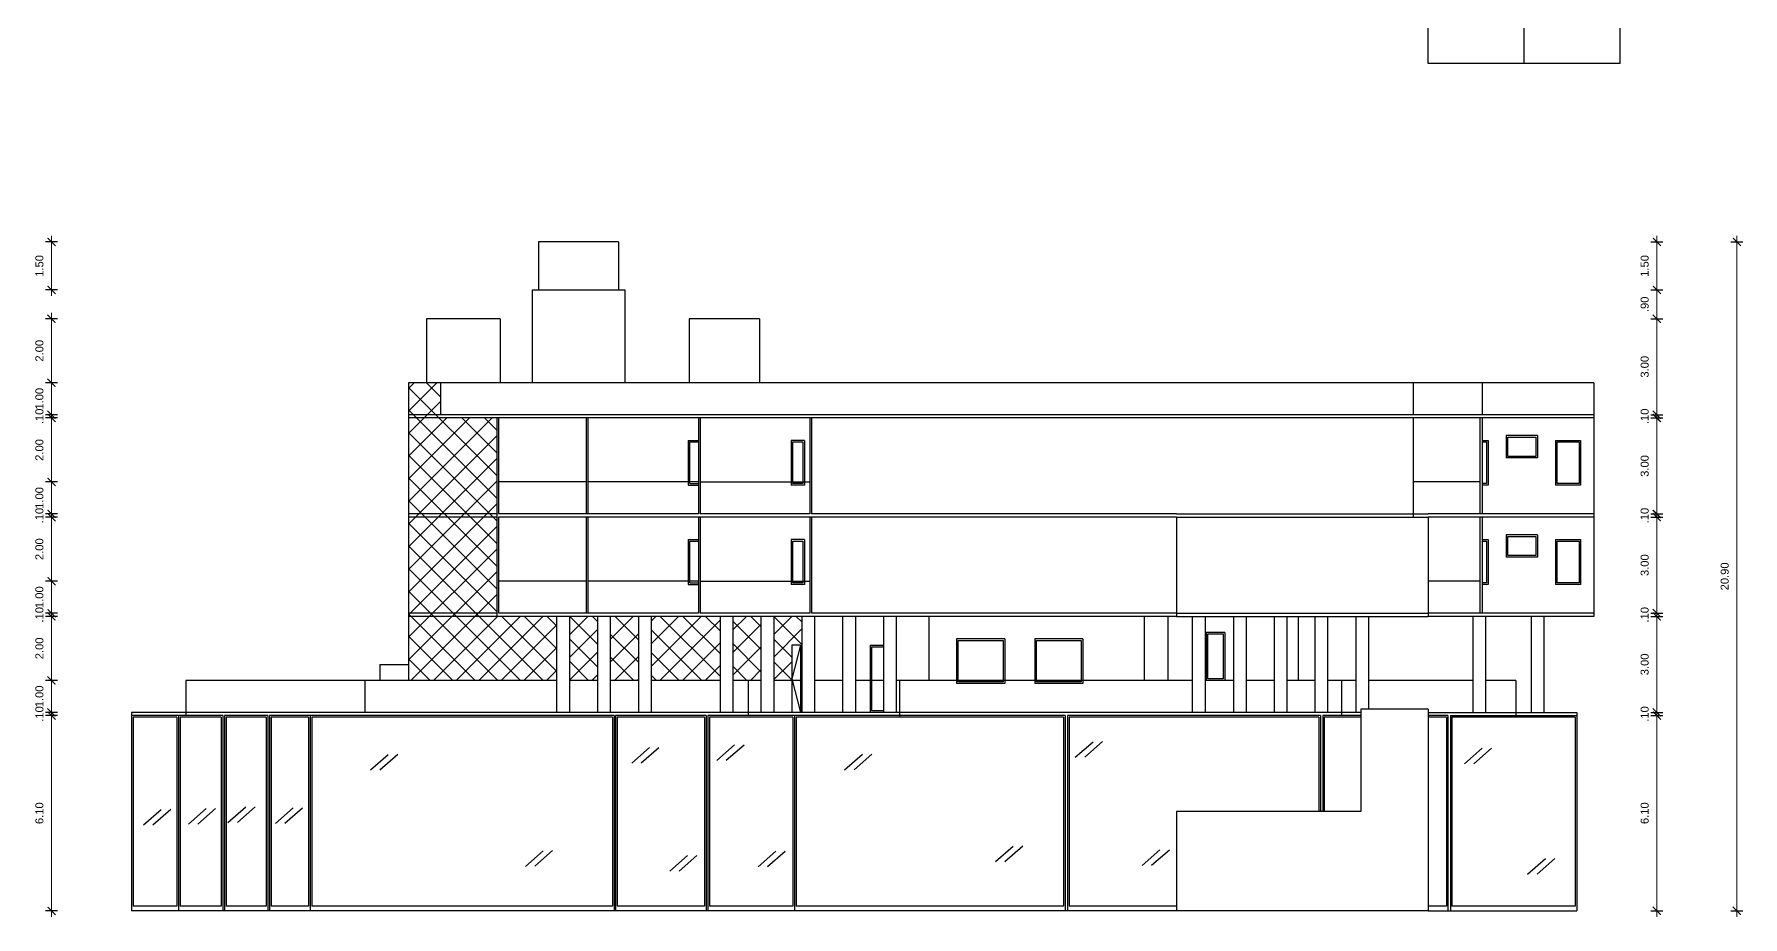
# Model space of a CAD drawing. Header units: millimetres. Extents: x -210 to 1173, y -437 to 320.
# Drawn here: x 1075.5 to 1128.8, y -436.5 to -408.9 of the extents above; entities that cross this region are included whole.
import ezdxf

# ---------------------------------------------------------------- set-up
doc = ezdxf.new("R2010")
doc.units = ezdxf.units.MM
doc.header["$LTSCALE"] = 0.3
doc.linetypes.add('DASHED2', pattern=[9.525, 6.35, -3.175])
for name, color, linetype in [('COTAS', 1, 'Continuous'), ('PISO', 1, 'Continuous'), ('PROJEÇÃO', 1, 'DASHED2'), ('VISTA', 2, 'Continuous'), ('VISTA LONGE', 1, 'Continuous'), ('VISTA PERTO', 3, 'Continuous')]:
    doc.layers.add(name, color=color, linetype=linetype)
doc.styles.add('COTAS', font='ARIAL.TTF')
doc.dimstyles.new('1_125', dxfattribs={"dimscale": 0.125, "dimtxt": 2, "dimasz": 2, "dimexe": 1.5, "dimexo": 6, "dimgap": 2, "dimtad": 1, "dimzin": 4, "dimdsep": 46, "dimtxsty": 'COTAS', "dimblk": 'ARCHTICK', "dimcen": 2.5, "dimdle": 1.5, "dimclrt": 2, "dimadec": 0, "dimazin": 0, "dimtfac": 1, "dimtix": 1, "dimtmove": 2, "dimatfit": 3, "dimldrblk": 'DOT', "dimfxl": 1.5, "dimfxlon": 1, "dimlwd": 5, "dimarcsym": 0})

# ---------------------------------------------------------------- blocks, each defined once
blk = doc.blocks.new('_ArchTick')
at = {"color": 0, "linetype": 'ByBlock', "const_width": 0.15}
blk.add_lwpolyline([(-0.5, -0.5), (0.5, 0.5)], dxfattribs=at)
blk = doc.blocks.new('*D81')
at = {"layer": 'COTAS', "color": 0, "lineweight": 5}
blk.add_line((1076.009, -436.509), (1076.009, -430.034), dxfattribs=at)
at = {"layer": 'COTAS', "color": 0, "lineweight": -2}
for p, q in [((1076.196, -430.221), (1075.821, -430.221)), ((1076.196, -436.321), (1075.821, -436.321))]:
    blk.add_line(p, q, dxfattribs=at)
at = {"layer": 'Defpoints', "color": 0}
for p in [(1076.009, -430.221), (1078.509, -430.221), (1078.509, -436.321)]:
    blk.add_point(p, dxfattribs=at)
at = {"layer": 'COTAS', "color": 0, "lineweight": 5, "xscale": 0.25, "yscale": 0.25, "zscale": 0.25}
for p, rotation in [((1076.009, -430.221), 90), ((1076.009, -436.321), 270)]:
    blk.add_blockref('_ArchTick', p, dxfattribs=dict(at, rotation=rotation))
at = {"layer": 'COTAS', "color": 2, "insert": (1075.631, -433.271), "char_height": 0.25, "attachment_point": 5, "rotation": 90, "style": 'COTAS'}
blk.add_mtext('6.10', dxfattribs=at)
blk = doc.blocks.new('_Dot')
at = {"color": 0, "linetype": 'ByBlock', "lineweight": -2}
blk.add_line((-0.5, 0), (-1, 0), dxfattribs=at)
at = {"color": 0, "linetype": 'ByBlock', "const_width": 0.5}
blk.add_lwpolyline([(-0.25, 0, 1), (0.25, 0, 1)], format="xyb", close=True, dxfattribs=at)
blk = doc.blocks.new('*D82')
at = {"layer": 'COTAS', "color": 0, "lineweight": -2}
for p, q in [((1076.196, -430.121), (1075.821, -430.121)), ((1076.196, -430.221), (1075.821, -430.221))]:
    blk.add_line(p, q, dxfattribs=at)
at = {"layer": 'COTAS', "color": 0, "lineweight": 5}
for p, q in [((1076.009, -430.121), (1076.009, -429.871)), ((1076.009, -430.221), (1076.009, -430.121)), ((1076.009, -430.221), (1076.009, -430.471))]:
    blk.add_line(p, q, dxfattribs=at)
at = {"layer": 'Defpoints', "color": 0}
for p in [(1076.009, -430.121), (1078.509, -430.121), (1078.509, -430.221)]:
    blk.add_point(p, dxfattribs=at)
at = {"layer": 'COTAS', "color": 0, "lineweight": 5, "xscale": 0.25, "yscale": 0.25, "zscale": 0.25}
for p, rotation in [((1076.009, -430.121), 270), ((1076.009, -430.221), 90)]:
    blk.add_blockref('_ArchTick', p, dxfattribs=dict(at, rotation=rotation))
at = {"layer": 'COTAS', "color": 2, "insert": (1075.631, -430.171), "char_height": 0.25, "attachment_point": 5, "rotation": 90, "style": 'COTAS'}
blk.add_mtext('.10', dxfattribs=at)
blk = doc.blocks.new('*D83')
at = {"layer": 'COTAS', "color": 0, "lineweight": 5}
for p, q in [((1076.009, -429.121), (1076.009, -428.871)), ((1076.009, -430.121), (1076.009, -429.121)), ((1076.009, -430.121), (1076.009, -430.371))]:
    blk.add_line(p, q, dxfattribs=at)
at = {"layer": 'COTAS', "color": 0, "lineweight": -2}
for p, q in [((1076.196, -429.121), (1075.821, -429.121)), ((1076.196, -430.121), (1075.821, -430.121))]:
    blk.add_line(p, q, dxfattribs=at)
at = {"layer": 'Defpoints', "color": 0}
for p in [(1076.009, -429.121), (1080.208, -429.121), (1080.156, -430.121)]:
    blk.add_point(p, dxfattribs=at)
at = {"layer": 'COTAS', "color": 0, "lineweight": 5, "xscale": 0.25, "yscale": 0.25, "zscale": 0.25}
for p, rotation in [((1076.009, -429.121), 270), ((1076.009, -430.121), 90)]:
    blk.add_blockref('_ArchTick', p, dxfattribs=dict(at, rotation=rotation))
at = {"layer": 'COTAS', "color": 2, "insert": (1075.631, -429.621), "char_height": 0.25, "attachment_point": 5, "rotation": 90, "style": 'COTAS'}
blk.add_mtext('1.00', dxfattribs=at)
blk = doc.blocks.new('*D84')
at = {"layer": 'COTAS', "color": 0, "lineweight": 5}
blk.add_line((1076.009, -429.309), (1076.009, -426.934), dxfattribs=at)
at = {"layer": 'COTAS', "color": 0, "lineweight": -2}
for p, q in [((1076.196, -427.121), (1075.821, -427.121)), ((1076.196, -429.121), (1075.821, -429.121))]:
    blk.add_line(p, q, dxfattribs=at)
at = {"layer": 'Defpoints', "color": 0}
for p in [(1076.009, -427.121), (1087.161, -427.121), (1087.161, -429.121)]:
    blk.add_point(p, dxfattribs=at)
at = {"layer": 'COTAS', "color": 0, "lineweight": 5, "xscale": 0.25, "yscale": 0.25, "zscale": 0.25}
for p, rotation in [((1076.009, -427.121), 90), ((1076.009, -429.121), 270)]:
    blk.add_blockref('_ArchTick', p, dxfattribs=dict(at, rotation=rotation))
at = {"layer": 'COTAS', "color": 2, "insert": (1075.631, -428.121), "char_height": 0.25, "attachment_point": 5, "rotation": 90, "style": 'COTAS'}
blk.add_mtext('2.00', dxfattribs=at)
blk = doc.blocks.new('*D85')
at = {"layer": 'COTAS', "color": 0, "lineweight": 5}
for p, q in [((1076.009, -427.021), (1076.009, -426.771)), ((1076.009, -427.121), (1076.009, -427.021)), ((1076.009, -427.121), (1076.009, -427.371))]:
    blk.add_line(p, q, dxfattribs=at)
at = {"layer": 'COTAS', "color": 0, "lineweight": -2}
for p, q in [((1076.196, -427.021), (1075.821, -427.021)), ((1076.196, -427.121), (1075.821, -427.121))]:
    blk.add_line(p, q, dxfattribs=at)
at = {"layer": 'Defpoints', "color": 0}
for p in [(1076.009, -427.021), (1087.161, -427.021), (1087.161, -427.121)]:
    blk.add_point(p, dxfattribs=at)
at = {"layer": 'COTAS', "color": 0, "lineweight": 5, "xscale": 0.25, "yscale": 0.25, "zscale": 0.25}
for p, rotation in [((1076.009, -427.021), 270), ((1076.009, -427.121), 90)]:
    blk.add_blockref('_ArchTick', p, dxfattribs=dict(at, rotation=rotation))
at = {"layer": 'COTAS', "color": 2, "insert": (1075.631, -427.071), "char_height": 0.25, "attachment_point": 5, "rotation": 90, "style": 'COTAS'}
blk.add_mtext('.10', dxfattribs=at)
blk = doc.blocks.new('*D86')
at = {"layer": 'COTAS', "color": 0, "lineweight": 5}
for p, q in [((1076.009, -426.021), (1076.009, -425.771)), ((1076.009, -427.021), (1076.009, -426.021)), ((1076.009, -427.021), (1076.009, -427.271))]:
    blk.add_line(p, q, dxfattribs=at)
at = {"layer": 'COTAS', "color": 0, "lineweight": -2}
for p, q in [((1076.196, -426.021), (1075.821, -426.021)), ((1076.196, -427.021), (1075.821, -427.021))]:
    blk.add_line(p, q, dxfattribs=at)
at = {"layer": 'Defpoints', "color": 0}
for p in [(1076.009, -426.021), (1089.968, -426.021), (1089.968, -427.021)]:
    blk.add_point(p, dxfattribs=at)
at = {"layer": 'COTAS', "color": 0, "lineweight": 5, "xscale": 0.25, "yscale": 0.25, "zscale": 0.25}
for p, rotation in [((1076.009, -426.021), 270), ((1076.009, -427.021), 90)]:
    blk.add_blockref('_ArchTick', p, dxfattribs=dict(at, rotation=rotation))
at = {"layer": 'COTAS', "color": 2, "insert": (1075.631, -426.521), "char_height": 0.25, "attachment_point": 5, "rotation": 90, "style": 'COTAS'}
blk.add_mtext('1.00', dxfattribs=at)
blk = doc.blocks.new('*D87')
at = {"layer": 'COTAS', "color": 0, "lineweight": -2}
for p, q in [((1076.196, -424.021), (1075.821, -424.021)), ((1076.196, -426.021), (1075.821, -426.021))]:
    blk.add_line(p, q, dxfattribs=at)
at = {"layer": 'COTAS', "color": 0, "lineweight": 5}
blk.add_line((1076.009, -426.209), (1076.009, -423.834), dxfattribs=at)
at = {"layer": 'Defpoints', "color": 0}
for p in [(1076.009, -424.021), (1089.968, -424.021), (1089.968, -426.021)]:
    blk.add_point(p, dxfattribs=at)
at = {"layer": 'COTAS', "color": 0, "lineweight": 5, "xscale": 0.25, "yscale": 0.25, "zscale": 0.25}
for p, rotation in [((1076.009, -424.021), 90), ((1076.009, -426.021), 270)]:
    blk.add_blockref('_ArchTick', p, dxfattribs=dict(at, rotation=rotation))
at = {"layer": 'COTAS', "color": 2, "insert": (1075.631, -425.021), "char_height": 0.25, "attachment_point": 5, "rotation": 90, "style": 'COTAS'}
blk.add_mtext('2.00', dxfattribs=at)
blk = doc.blocks.new('*D88')
at = {"layer": 'COTAS', "color": 0, "lineweight": 5}
for p, q in [((1076.009, -423.921), (1076.009, -423.671)), ((1076.009, -424.021), (1076.009, -423.921)), ((1076.009, -424.021), (1076.009, -424.271))]:
    blk.add_line(p, q, dxfattribs=at)
at = {"layer": 'COTAS', "color": 0, "lineweight": -2}
for p, q in [((1076.196, -423.921), (1075.821, -423.921)), ((1076.196, -424.021), (1075.821, -424.021))]:
    blk.add_line(p, q, dxfattribs=at)
at = {"layer": 'Defpoints', "color": 0}
for p in [(1076.009, -423.921), (1087.161, -423.921), (1087.161, -424.021)]:
    blk.add_point(p, dxfattribs=at)
at = {"layer": 'COTAS', "color": 0, "lineweight": 5, "xscale": 0.25, "yscale": 0.25, "zscale": 0.25}
for p, rotation in [((1076.009, -423.921), 270), ((1076.009, -424.021), 90)]:
    blk.add_blockref('_ArchTick', p, dxfattribs=dict(at, rotation=rotation))
at = {"layer": 'COTAS', "color": 2, "insert": (1075.631, -423.971), "char_height": 0.25, "attachment_point": 5, "rotation": 90, "style": 'COTAS'}
blk.add_mtext('.10', dxfattribs=at)
blk = doc.blocks.new('*D89')
at = {"layer": 'COTAS', "color": 0, "lineweight": 5}
for p, q in [((1076.009, -422.921), (1076.009, -422.671)), ((1076.009, -423.921), (1076.009, -422.921)), ((1076.009, -423.921), (1076.009, -424.171))]:
    blk.add_line(p, q, dxfattribs=at)
at = {"layer": 'COTAS', "color": 0, "lineweight": -2}
for p, q in [((1076.196, -422.921), (1075.821, -422.921)), ((1076.196, -423.921), (1075.821, -423.921))]:
    blk.add_line(p, q, dxfattribs=at)
at = {"layer": 'Defpoints', "color": 0}
for p in [(1076.009, -422.921), (1089.968, -422.921), (1089.968, -423.921)]:
    blk.add_point(p, dxfattribs=at)
at = {"layer": 'COTAS', "color": 0, "lineweight": 5, "xscale": 0.25, "yscale": 0.25, "zscale": 0.25}
for p, rotation in [((1076.009, -422.921), 270), ((1076.009, -423.921), 90)]:
    blk.add_blockref('_ArchTick', p, dxfattribs=dict(at, rotation=rotation))
at = {"layer": 'COTAS', "color": 2, "insert": (1075.631, -423.421), "char_height": 0.25, "attachment_point": 5, "rotation": 90, "style": 'COTAS'}
blk.add_mtext('1.00', dxfattribs=at)
blk = doc.blocks.new('*D90')
at = {"layer": 'COTAS', "color": 0, "lineweight": -2}
for p, q in [((1076.196, -420.921), (1075.821, -420.921)), ((1076.196, -422.921), (1075.821, -422.921))]:
    blk.add_line(p, q, dxfattribs=at)
at = {"layer": 'COTAS', "color": 0, "lineweight": 5}
blk.add_line((1076.009, -423.109), (1076.009, -420.734), dxfattribs=at)
at = {"layer": 'Defpoints', "color": 0}
for p in [(1076.009, -420.921), (1089.968, -420.921), (1089.968, -422.921)]:
    blk.add_point(p, dxfattribs=at)
at = {"layer": 'COTAS', "color": 0, "lineweight": 5, "xscale": 0.25, "yscale": 0.25, "zscale": 0.25}
for p, rotation in [((1076.009, -420.921), 90), ((1076.009, -422.921), 270)]:
    blk.add_blockref('_ArchTick', p, dxfattribs=dict(at, rotation=rotation))
at = {"layer": 'COTAS', "color": 2, "insert": (1075.631, -421.921), "char_height": 0.25, "attachment_point": 5, "rotation": 90, "style": 'COTAS'}
blk.add_mtext('2.00', dxfattribs=at)
blk = doc.blocks.new('*D91')
at = {"layer": 'COTAS', "color": 0, "lineweight": -2}
for p, q in [((1076.196, -420.821), (1075.821, -420.821)), ((1076.196, -420.921), (1075.821, -420.921))]:
    blk.add_line(p, q, dxfattribs=at)
at = {"layer": 'COTAS', "color": 0, "lineweight": 5}
for p, q in [((1076.009, -420.821), (1076.009, -420.571)), ((1076.009, -420.921), (1076.009, -420.821)), ((1076.009, -420.921), (1076.009, -421.171))]:
    blk.add_line(p, q, dxfattribs=at)
at = {"layer": 'Defpoints', "color": 0}
for p in [(1076.009, -420.821), (1087.161, -420.821), (1087.161, -420.921)]:
    blk.add_point(p, dxfattribs=at)
at = {"layer": 'COTAS', "color": 0, "lineweight": 5, "xscale": 0.25, "yscale": 0.25, "zscale": 0.25}
for p, rotation in [((1076.009, -420.821), 270), ((1076.009, -420.921), 90)]:
    blk.add_blockref('_ArchTick', p, dxfattribs=dict(at, rotation=rotation))
at = {"layer": 'COTAS', "color": 2, "insert": (1075.631, -420.871), "char_height": 0.25, "attachment_point": 5, "rotation": 90, "style": 'COTAS'}
blk.add_mtext('.10', dxfattribs=at)
blk = doc.blocks.new('*D92')
at = {"layer": 'COTAS', "color": 0, "lineweight": -2}
for p, q in [((1076.196, -419.821), (1075.821, -419.821)), ((1076.196, -420.821), (1075.821, -420.821))]:
    blk.add_line(p, q, dxfattribs=at)
at = {"layer": 'COTAS', "color": 0, "lineweight": 5}
for p, q in [((1076.009, -419.821), (1076.009, -419.571)), ((1076.009, -420.821), (1076.009, -419.821)), ((1076.009, -420.821), (1076.009, -421.071))]:
    blk.add_line(p, q, dxfattribs=at)
at = {"layer": 'Defpoints', "color": 0}
for p in [(1076.009, -419.821), (1087.161, -419.821), (1087.161, -420.821)]:
    blk.add_point(p, dxfattribs=at)
at = {"layer": 'COTAS', "color": 0, "lineweight": 5, "xscale": 0.25, "yscale": 0.25, "zscale": 0.25}
for p, rotation in [((1076.009, -419.821), 270), ((1076.009, -420.821), 90)]:
    blk.add_blockref('_ArchTick', p, dxfattribs=dict(at, rotation=rotation))
at = {"layer": 'COTAS', "color": 2, "insert": (1075.631, -420.321), "char_height": 0.25, "attachment_point": 5, "rotation": 90, "style": 'COTAS'}
blk.add_mtext('1.00', dxfattribs=at)
blk = doc.blocks.new('*D93')
at = {"layer": 'COTAS', "color": 0, "lineweight": -2}
for p, q in [((1076.196, -417.821), (1075.821, -417.821)), ((1076.196, -419.821), (1075.821, -419.821))]:
    blk.add_line(p, q, dxfattribs=at)
at = {"layer": 'COTAS', "color": 0, "lineweight": 5}
blk.add_line((1076.009, -420.009), (1076.009, -417.634), dxfattribs=at)
at = {"layer": 'Defpoints', "color": 0}
for p in [(1076.009, -417.821), (1087.72, -417.821), (1087.72, -419.821)]:
    blk.add_point(p, dxfattribs=at)
at = {"layer": 'COTAS', "color": 0, "lineweight": 5, "xscale": 0.25, "yscale": 0.25, "zscale": 0.25}
for p, rotation in [((1076.009, -417.821), 90), ((1076.009, -419.821), 270)]:
    blk.add_blockref('_ArchTick', p, dxfattribs=dict(at, rotation=rotation))
at = {"layer": 'COTAS', "color": 2, "insert": (1075.631, -418.821), "char_height": 0.25, "attachment_point": 5, "rotation": 90, "style": 'COTAS'}
blk.add_mtext('2.00', dxfattribs=at)
blk = doc.blocks.new('*D94')
at = {"layer": 'COTAS', "color": 0, "lineweight": -2}
for p, q in [((1076.196, -415.421), (1075.821, -415.421)), ((1076.196, -416.921), (1075.821, -416.921))]:
    blk.add_line(p, q, dxfattribs=at)
at = {"layer": 'COTAS', "color": 0, "lineweight": 5}
blk.add_line((1076.009, -417.109), (1076.009, -415.234), dxfattribs=at)
at = {"layer": 'Defpoints', "color": 0}
for p in [(1076.009, -415.421), (1091.22, -415.421), (1091.22, -416.921)]:
    blk.add_point(p, dxfattribs=at)
at = {"layer": 'COTAS', "color": 0, "lineweight": 5, "xscale": 0.25, "yscale": 0.25, "zscale": 0.25}
for p, rotation in [((1076.009, -415.421), 90), ((1076.009, -416.921), 270)]:
    blk.add_blockref('_ArchTick', p, dxfattribs=dict(at, rotation=rotation))
at = {"layer": 'COTAS', "color": 2, "insert": (1075.631, -416.171), "char_height": 0.25, "attachment_point": 5, "rotation": 90, "style": 'COTAS'}
blk.add_mtext('1.50', dxfattribs=at)
blk = doc.blocks.new('*D95')
at = {"layer": 'COTAS', "color": 0, "lineweight": 5}
blk.add_line((1126.148, -436.509), (1126.148, -430.034), dxfattribs=at)
at = {"layer": 'COTAS', "color": 0, "lineweight": -2}
for p, q in [((1125.96, -430.221), (1126.335, -430.221)), ((1125.96, -436.321), (1126.335, -436.321))]:
    blk.add_line(p, q, dxfattribs=at)
at = {"layer": 'Defpoints', "color": 0}
for p in [(1123.648, -430.221), (1126.148, -430.221), (1123.648, -436.321)]:
    blk.add_point(p, dxfattribs=at)
at = {"layer": 'COTAS', "color": 0, "lineweight": 5, "xscale": 0.25, "yscale": 0.25, "zscale": 0.25}
for p, rotation in [((1126.148, -430.221), 90), ((1126.148, -436.321), 270)]:
    blk.add_blockref('_ArchTick', p, dxfattribs=dict(at, rotation=rotation))
at = {"layer": 'COTAS', "color": 2, "insert": (1125.77, -433.271), "char_height": 0.25, "attachment_point": 5, "rotation": 90, "style": 'COTAS'}
blk.add_mtext('6.10', dxfattribs=at)
blk = doc.blocks.new('*D96')
at = {"layer": 'COTAS', "color": 0, "lineweight": -2}
for p, q in [((1125.96, -430.121), (1126.335, -430.121)), ((1125.96, -430.221), (1126.335, -430.221))]:
    blk.add_line(p, q, dxfattribs=at)
at = {"layer": 'COTAS', "color": 0, "lineweight": 5}
for p, q in [((1126.148, -430.121), (1126.148, -429.871)), ((1126.148, -430.221), (1126.148, -430.121)), ((1126.148, -430.221), (1126.148, -430.471))]:
    blk.add_line(p, q, dxfattribs=at)
at = {"layer": 'Defpoints', "color": 0}
for p in [(1123.648, -430.121), (1126.148, -430.121), (1123.648, -430.221)]:
    blk.add_point(p, dxfattribs=at)
at = {"layer": 'COTAS', "color": 0, "lineweight": 5, "xscale": 0.25, "yscale": 0.25, "zscale": 0.25}
for p, rotation in [((1126.148, -430.121), 270), ((1126.148, -430.221), 90)]:
    blk.add_blockref('_ArchTick', p, dxfattribs=dict(at, rotation=rotation))
at = {"layer": 'COTAS', "color": 2, "insert": (1125.77, -430.171), "char_height": 0.25, "attachment_point": 5, "rotation": 90, "style": 'COTAS'}
blk.add_mtext('.10', dxfattribs=at)
blk = doc.blocks.new('*D97')
at = {"layer": 'COTAS', "color": 0, "lineweight": 5}
blk.add_line((1126.148, -430.309), (1126.148, -426.934), dxfattribs=at)
at = {"layer": 'COTAS', "color": 0, "lineweight": -2}
for p, q in [((1125.96, -427.121), (1126.335, -427.121)), ((1125.96, -430.121), (1126.335, -430.121))]:
    blk.add_line(p, q, dxfattribs=at)
at = {"layer": 'Defpoints', "color": 0}
for p in [(1122.621, -427.121), (1126.148, -427.121), (1122.621, -430.121)]:
    blk.add_point(p, dxfattribs=at)
at = {"layer": 'COTAS', "color": 0, "lineweight": 5, "xscale": 0.25, "yscale": 0.25, "zscale": 0.25}
for p, rotation in [((1126.148, -427.121), 90), ((1126.148, -430.121), 270)]:
    blk.add_blockref('_ArchTick', p, dxfattribs=dict(at, rotation=rotation))
at = {"layer": 'COTAS', "color": 2, "insert": (1125.77, -428.621), "char_height": 0.25, "attachment_point": 5, "rotation": 90, "style": 'COTAS'}
blk.add_mtext('3.00', dxfattribs=at)
blk = doc.blocks.new('*D98')
at = {"layer": 'COTAS', "color": 0, "lineweight": 5}
for p, q in [((1126.148, -427.021), (1126.148, -426.771)), ((1126.148, -427.121), (1126.148, -427.021)), ((1126.148, -427.121), (1126.148, -427.371))]:
    blk.add_line(p, q, dxfattribs=at)
at = {"layer": 'COTAS', "color": 0, "lineweight": -2}
for p, q in [((1125.96, -427.021), (1126.335, -427.021)), ((1125.96, -427.121), (1126.335, -427.121))]:
    blk.add_line(p, q, dxfattribs=at)
at = {"layer": 'Defpoints', "color": 0}
for p in [(1124.186, -427.021), (1124.186, -427.121), (1126.148, -427.021)]:
    blk.add_point(p, dxfattribs=at)
at = {"layer": 'COTAS', "color": 0, "lineweight": 5, "xscale": 0.25, "yscale": 0.25, "zscale": 0.25}
for p, rotation in [((1126.148, -427.021), 270), ((1126.148, -427.121), 90)]:
    blk.add_blockref('_ArchTick', p, dxfattribs=dict(at, rotation=rotation))
at = {"layer": 'COTAS', "color": 2, "insert": (1125.77, -427.071), "char_height": 0.25, "attachment_point": 5, "rotation": 90, "style": 'COTAS'}
blk.add_mtext('.10', dxfattribs=at)
blk = doc.blocks.new('*D99')
at = {"layer": 'COTAS', "color": 0, "lineweight": -2}
for p, q in [((1125.96, -424.021), (1126.335, -424.021)), ((1125.96, -427.021), (1126.335, -427.021))]:
    blk.add_line(p, q, dxfattribs=at)
at = {"layer": 'COTAS', "color": 0, "lineweight": 5}
blk.add_line((1126.148, -427.209), (1126.148, -423.834), dxfattribs=at)
at = {"layer": 'Defpoints', "color": 0}
for p in [(1124.186, -424.021), (1126.148, -424.021), (1124.186, -427.021)]:
    blk.add_point(p, dxfattribs=at)
at = {"layer": 'COTAS', "color": 0, "lineweight": 5, "xscale": 0.25, "yscale": 0.25, "zscale": 0.25}
for p, rotation in [((1126.148, -424.021), 90), ((1126.148, -427.021), 270)]:
    blk.add_blockref('_ArchTick', p, dxfattribs=dict(at, rotation=rotation))
at = {"layer": 'COTAS', "color": 2, "insert": (1125.77, -425.521), "char_height": 0.25, "attachment_point": 5, "rotation": 90, "style": 'COTAS'}
blk.add_mtext('3.00', dxfattribs=at)
blk = doc.blocks.new('*D100')
at = {"layer": 'COTAS', "color": 0, "lineweight": 5}
for p, q in [((1126.148, -423.921), (1126.148, -423.671)), ((1126.148, -424.021), (1126.148, -423.921)), ((1126.148, -424.021), (1126.148, -424.271))]:
    blk.add_line(p, q, dxfattribs=at)
at = {"layer": 'COTAS', "color": 0, "lineweight": -2}
for p, q in [((1125.96, -423.921), (1126.335, -423.921)), ((1125.96, -424.021), (1126.335, -424.021))]:
    blk.add_line(p, q, dxfattribs=at)
at = {"layer": 'Defpoints', "color": 0}
for p in [(1124.186, -423.921), (1124.186, -424.021), (1126.148, -423.921)]:
    blk.add_point(p, dxfattribs=at)
at = {"layer": 'COTAS', "color": 0, "lineweight": 5, "xscale": 0.25, "yscale": 0.25, "zscale": 0.25}
for p, rotation in [((1126.148, -423.921), 270), ((1126.148, -424.021), 90)]:
    blk.add_blockref('_ArchTick', p, dxfattribs=dict(at, rotation=rotation))
at = {"layer": 'COTAS', "color": 2, "insert": (1125.77, -423.971), "char_height": 0.25, "attachment_point": 5, "rotation": 90, "style": 'COTAS'}
blk.add_mtext('.10', dxfattribs=at)
blk = doc.blocks.new('*D101')
at = {"layer": 'COTAS', "color": 0, "lineweight": -2}
for p, q in [((1125.96, -420.921), (1126.335, -420.921)), ((1125.96, -423.921), (1126.335, -423.921))]:
    blk.add_line(p, q, dxfattribs=at)
at = {"layer": 'COTAS', "color": 0, "lineweight": 5}
blk.add_line((1126.148, -424.109), (1126.148, -420.734), dxfattribs=at)
at = {"layer": 'Defpoints', "color": 0}
for p in [(1124.186, -420.921), (1126.148, -420.921), (1124.186, -423.921)]:
    blk.add_point(p, dxfattribs=at)
at = {"layer": 'COTAS', "color": 0, "lineweight": 5, "xscale": 0.25, "yscale": 0.25, "zscale": 0.25}
for p, rotation in [((1126.148, -420.921), 90), ((1126.148, -423.921), 270)]:
    blk.add_blockref('_ArchTick', p, dxfattribs=dict(at, rotation=rotation))
at = {"layer": 'COTAS', "color": 2, "insert": (1125.77, -422.421), "char_height": 0.25, "attachment_point": 5, "rotation": 90, "style": 'COTAS'}
blk.add_mtext('3.00', dxfattribs=at)
blk = doc.blocks.new('*D102')
at = {"layer": 'COTAS', "color": 0, "lineweight": -2}
for p, q in [((1125.96, -420.821), (1126.335, -420.821)), ((1125.96, -420.921), (1126.335, -420.921))]:
    blk.add_line(p, q, dxfattribs=at)
at = {"layer": 'COTAS', "color": 0, "lineweight": 5}
for p, q in [((1126.148, -420.821), (1126.148, -420.571)), ((1126.148, -420.921), (1126.148, -420.821)), ((1126.148, -420.921), (1126.148, -421.171))]:
    blk.add_line(p, q, dxfattribs=at)
at = {"layer": 'Defpoints', "color": 0}
for p in [(1124.186, -420.821), (1124.186, -420.921), (1126.148, -420.821)]:
    blk.add_point(p, dxfattribs=at)
at = {"layer": 'COTAS', "color": 0, "lineweight": 5, "xscale": 0.25, "yscale": 0.25, "zscale": 0.25}
for p, rotation in [((1126.148, -420.821), 270), ((1126.148, -420.921), 90)]:
    blk.add_blockref('_ArchTick', p, dxfattribs=dict(at, rotation=rotation))
at = {"layer": 'COTAS', "color": 2, "insert": (1125.77, -420.871), "char_height": 0.25, "attachment_point": 5, "rotation": 90, "style": 'COTAS'}
blk.add_mtext('.10', dxfattribs=at)
blk = doc.blocks.new('*D103')
at = {"layer": 'COTAS', "color": 0, "lineweight": -2}
for p, q in [((1125.96, -417.821), (1126.335, -417.821)), ((1125.96, -420.821), (1126.335, -420.821))]:
    blk.add_line(p, q, dxfattribs=at)
at = {"layer": 'COTAS', "color": 0, "lineweight": 5}
blk.add_line((1126.148, -421.009), (1126.148, -417.634), dxfattribs=at)
at = {"layer": 'Defpoints', "color": 0}
for p in [(1098.12, -417.821), (1126.148, -417.821), (1124.186, -420.821)]:
    blk.add_point(p, dxfattribs=at)
at = {"layer": 'COTAS', "color": 0, "lineweight": 5, "xscale": 0.25, "yscale": 0.25, "zscale": 0.25}
for p, rotation in [((1126.148, -417.821), 90), ((1126.148, -420.821), 270)]:
    blk.add_blockref('_ArchTick', p, dxfattribs=dict(at, rotation=rotation))
at = {"layer": 'COTAS', "color": 2, "insert": (1125.77, -419.321), "char_height": 0.25, "attachment_point": 5, "rotation": 90, "style": 'COTAS'}
blk.add_mtext('3.00', dxfattribs=at)
blk = doc.blocks.new('*D104')
at = {"layer": 'COTAS', "color": 0, "lineweight": -2}
for p, q in [((1125.96, -415.421), (1126.335, -415.421)), ((1125.96, -416.921), (1126.335, -416.921))]:
    blk.add_line(p, q, dxfattribs=at)
at = {"layer": 'COTAS', "color": 0, "lineweight": 5}
blk.add_line((1126.148, -417.109), (1126.148, -415.234), dxfattribs=at)
at = {"layer": 'Defpoints', "color": 0}
for p in [(1093.72, -415.421), (1126.148, -415.421), (1093.72, -416.921)]:
    blk.add_point(p, dxfattribs=at)
at = {"layer": 'COTAS', "color": 0, "lineweight": 5, "xscale": 0.25, "yscale": 0.25, "zscale": 0.25}
for p, rotation in [((1126.148, -415.421), 90), ((1126.148, -416.921), 270)]:
    blk.add_blockref('_ArchTick', p, dxfattribs=dict(at, rotation=rotation))
at = {"layer": 'COTAS', "color": 2, "insert": (1125.77, -416.171), "char_height": 0.25, "attachment_point": 5, "rotation": 90, "style": 'COTAS'}
blk.add_mtext('1.50', dxfattribs=at)
blk = doc.blocks.new('*D105')
at = {"layer": 'COTAS', "color": 0, "lineweight": -2}
for p, q in [((1128.46, -415.421), (1128.835, -415.421)), ((1128.46, -436.321), (1128.835, -436.321))]:
    blk.add_line(p, q, dxfattribs=at)
at = {"layer": 'COTAS', "color": 0, "lineweight": 5}
blk.add_line((1128.648, -415.234), (1128.648, -436.509), dxfattribs=at)
at = {"layer": 'Defpoints', "color": 0}
for p in [(1092.47, -415.421), (1092.47, -436.321), (1128.648, -436.321)]:
    blk.add_point(p, dxfattribs=at)
at = {"layer": 'COTAS', "color": 0, "lineweight": 5, "xscale": 0.25, "yscale": 0.25, "zscale": 0.25}
for p, rotation in [((1128.648, -415.421), 90), ((1128.648, -436.321), 270)]:
    blk.add_blockref('_ArchTick', p, dxfattribs=dict(at, rotation=rotation))
at = {"layer": 'COTAS', "color": 2, "insert": (1128.27, -425.871), "char_height": 0.25, "attachment_point": 5, "rotation": 90, "style": 'COTAS'}
blk.add_mtext('20.90', dxfattribs=at)
blk = doc.blocks.new('*D106')
at = {"layer": 'COTAS', "color": 0, "lineweight": 5}
for p, q in [((1126.148, -416.921), (1126.148, -416.671)), ((1126.148, -417.821), (1126.148, -416.921)), ((1126.148, -417.821), (1126.148, -418.071))]:
    blk.add_line(p, q, dxfattribs=at)
at = {"layer": 'COTAS', "color": 0, "lineweight": -2}
for p, q in [((1125.96, -416.921), (1126.335, -416.921)), ((1125.96, -417.821), (1126.335, -417.821))]:
    blk.add_line(p, q, dxfattribs=at)
at = {"layer": 'Defpoints', "color": 0}
for p in [(1093.92, -416.921), (1126.148, -416.921), (1093.92, -417.821)]:
    blk.add_point(p, dxfattribs=at)
at = {"layer": 'COTAS', "color": 0, "lineweight": 5, "xscale": 0.25, "yscale": 0.25, "zscale": 0.25}
for p, rotation in [((1126.148, -416.921), 270), ((1126.148, -417.821), 90)]:
    blk.add_blockref('_ArchTick', p, dxfattribs=dict(at, rotation=rotation))
at = {"layer": 'COTAS', "color": 2, "insert": (1125.77, -417.371), "char_height": 0.25, "attachment_point": 5, "rotation": 90, "style": 'COTAS'}
blk.add_mtext('.90', dxfattribs=at)

msp = doc.modelspace()

# ---------------------------------------------------------------- hatches: boundary and pattern name
at = {"layer": 'VISTA'}
h = msp.add_hatch(dxfattribs=at)
h.set_pattern_fill('_USER', color=256, scale=0.5, angle=45, style=0, double=1, pattern_type=0)
h.set_pattern_definition([(45, (0, -391.34356), (-0.3535534, 0.3535534), []), (135, (0, -391.34356), (-0.3535534, -0.3535534), [])])
h.paths.add_polyline_path([(1091.785, -429.121), (1091.785, -427.121), (1090.851, -427.121), (1089.917, -427.121), (1089.917, -425.571), (1089.917, -420.921), (1088.161, -420.921), (1088.161, -420.371), (1088.161, -419.821), (1087.161, -419.821), (1087.161, -429.121)])
h.paths.add_polyline_path([(1093.061, -429.121), (1093.061, -427.121), (1092.185, -427.121), (1092.185, -429.121)])
h.paths.add_polyline_path([(1097.29, -427.121), (1097.29, -429.121), (1098.166, -429.121), (1098.166, -427.121)])
h.paths.add_polyline_path([(1094.338, -429.121), (1094.338, -427.121), (1093.461, -427.121), (1093.461, -429.121)])
h.paths.add_polyline_path([(1094.738, -427.121), (1094.738, -429.121), (1096.89, -429.121), (1096.89, -427.121)])
h.paths.add_polyline_path([(1099.127, -429.121), (1099.127, -428.021), (1099.442, -428.021), (1099.442, -427.121), (1098.566, -427.121), (1098.566, -429.121)])

# ---------------------------------------------------------------- linework, layer by layer
at = {"layer": 'PISO'}
for p, q in [((1119.002, -409.85), (1119.002, -399.4)), ((1122.002, -409.85), (1122.002, -399.4)), ((1125.002, -409.85), (1125.002, -399.4)), ((1125.002, -409.85), (1119.002, -409.85))]:
    msp.add_line(p, q, dxfattribs=at)
at = {"layer": 'PROJEÇÃO'}
for p, q in [((1099.402, -428.021), (1099.127, -429.071)), ((1099.127, -429.071), (1099.402, -430.121))]:
    msp.add_line(p, q, dxfattribs=at)
at = {"layer": 'VISTA'}
for p, q in [((1091.22, -415.421), (1091.22, -416.921)), ((1093.72, -415.421), (1091.22, -415.421)), ((1093.72, -415.421), (1093.72, -416.921)), ((1091.02, -416.921), (1091.02, -419.821)), ((1091.02, -416.921), (1093.92, -416.921)), ((1093.92, -416.921), (1093.92, -419.821)), ((1087.72, -417.821), (1087.72, -419.821)), ((1090.02, -417.821), (1087.72, -417.821)), ((1090.02, -417.821), (1090.02, -419.821)), ((1098.12, -417.821), (1095.92, -417.821)), ((1095.92, -417.821), (1095.92, -419.821)), ((1098.12, -417.821), (1098.12, -419.821)), ((1087.161, -419.821), (1087.161, -429.121)), ((1111.147, -419.821), (1087.161, -419.821)), ((1088.161, -419.821), (1088.161, -420.821)), ((1124.186, -419.821), (1111.147, -419.821)), ((1118.537, -419.821), (1118.537, -420.821)), ((1120.689, -419.821), (1120.689, -420.821)), ((1111.147, -420.821), (1087.161, -420.821)), ((1111.147, -420.921), (1087.161, -420.921)), ((1089.917, -420.921), (1089.917, -424.021)), ((1089.968, -420.921), (1089.968, -423.921)), ((1092.711, -420.921), (1092.711, -423.921)), ((1092.762, -420.921), (1092.762, -423.921)), ((1096.218, -420.921), (1096.218, -423.921)), ((1096.27, -420.921), (1096.27, -423.921)), ((1099.698, -420.921), (1099.698, -423.921)), ((1099.749, -420.921), (1099.749, -423.921)), ((1124.186, -420.821), (1111.147, -420.821)), ((1124.186, -420.921), (1111.147, -420.921)), ((1118.537, -420.921), (1118.537, -424.021)), ((1120.616, -420.921), (1120.616, -423.921)), ((1120.689, -420.921), (1120.689, -423.921)), ((1122.425, -421.471), (1121.445, -421.471)), ((1121.445, -421.471), (1121.445, -422.171)), ((1121.495, -421.521), (1122.375, -421.521)), ((1121.495, -422.121), (1121.495, -421.521)), ((1122.375, -421.521), (1122.375, -422.121)), ((1122.425, -421.471), (1122.425, -422.171)), ((1095.891, -421.621), (1095.891, -423.021)), ((1095.891, -421.621), (1096.218, -421.621)), ((1095.941, -422.971), (1095.941, -421.671)), ((1095.941, -421.671), (1096.218, -421.671)), ((1099.115, -421.621), (1099.115, -423.021)), ((1099.526, -421.621), (1099.115, -421.621)), ((1099.165, -421.671), (1099.476, -421.671)), ((1099.165, -422.971), (1099.165, -421.671)), ((1099.476, -421.671), (1099.476, -422.971)), ((1099.526, -421.621), (1099.526, -423.021)), ((1120.689, -421.621), (1120.882, -421.621)), ((1120.689, -421.671), (1120.832, -421.671)), ((1120.832, -421.671), (1120.832, -422.971)), ((1120.882, -421.621), (1120.882, -423.021)), ((1122.375, -422.121), (1121.495, -422.121)), ((1122.987, -421.621), (1122.987, -423.021)), ((1122.987, -421.621), (1123.77, -421.621)), ((1123.038, -421.671), (1123.72, -421.671)), ((1123.038, -422.971), (1123.038, -421.671)), ((1123.72, -421.671), (1123.72, -422.971)), ((1123.77, -421.621), (1123.77, -423.021)), ((1122.425, -422.171), (1121.445, -422.171)), ((1122.425, -422.171), (1121.639, -422.171)), ((1092.711, -422.921), (1089.968, -422.921)), ((1096.218, -422.921), (1092.762, -422.921)), ((1095.891, -423.021), (1096.218, -423.021)), ((1095.941, -422.971), (1096.218, -422.971)), ((1096.27, -422.921), (1099.698, -422.921)), ((1099.526, -423.021), (1099.115, -423.021)), ((1099.476, -422.971), (1099.165, -422.971)), ((1120.616, -422.921), (1118.537, -422.921)), ((1120.832, -422.971), (1120.689, -422.971)), ((1120.882, -423.021), (1120.689, -423.021)), ((1120.882, -423.021), (1120.689, -423.021)), ((1123.77, -423.021), (1122.987, -423.021)), ((1123.77, -423.021), (1122.987, -423.021)), ((1123.72, -422.971), (1123.038, -422.971)), ((1089.917, -423.921), (1087.161, -423.921)), ((1089.917, -424.021), (1087.161, -424.021)), ((1089.917, -424.021), (1089.917, -427.121)), ((1096.218, -423.921), (1089.968, -423.921)), ((1111.147, -424.021), (1089.968, -424.021)), ((1089.968, -424.021), (1089.968, -427.021)), ((1092.711, -424.021), (1092.711, -427.021)), ((1096.218, -423.921), (1092.762, -423.921)), ((1092.762, -424.021), (1092.762, -427.021)), ((1096.218, -424.021), (1096.218, -427.021)), ((1099.698, -423.921), (1096.27, -423.921)), ((1096.27, -424.021), (1096.27, -427.021)), ((1099.698, -424.021), (1099.698, -427.021)), ((1111.147, -423.921), (1099.749, -423.921)), ((1099.749, -424.021), (1099.749, -427.021)), ((1124.186, -423.921), (1119.002, -423.921)), ((1124.186, -424.021), (1119.002, -424.021)), ((1120.616, -424.021), (1120.616, -427.021)), ((1120.689, -424.021), (1120.689, -427.021)), ((1095.891, -424.721), (1095.891, -426.121)), ((1095.891, -424.721), (1096.218, -424.721)), ((1095.941, -426.071), (1095.941, -424.771)), ((1095.941, -424.771), (1096.218, -424.771)), ((1099.115, -424.721), (1099.115, -426.121)), ((1099.526, -424.721), (1099.115, -424.721)), ((1099.165, -424.771), (1099.476, -424.771)), ((1099.165, -426.071), (1099.165, -424.771)), ((1099.476, -424.771), (1099.476, -426.071)), ((1099.526, -424.721), (1099.526, -426.121)), ((1120.689, -424.721), (1120.882, -424.721)), ((1120.689, -424.771), (1120.832, -424.771)), ((1120.832, -424.771), (1120.832, -426.071)), ((1120.882, -424.721), (1120.882, -426.121)), ((1122.425, -424.571), (1121.445, -424.571)), ((1121.445, -424.571), (1121.445, -425.271)), ((1121.495, -424.621), (1122.375, -424.621)), ((1121.495, -425.221), (1121.495, -424.621)), ((1122.375, -424.621), (1122.375, -425.221)), ((1122.425, -424.571), (1122.425, -425.271)), ((1122.987, -424.721), (1122.987, -426.121)), ((1122.987, -424.721), (1123.77, -424.721)), ((1123.038, -424.771), (1123.72, -424.771)), ((1123.038, -426.071), (1123.038, -424.771)), ((1123.72, -424.771), (1123.72, -426.071)), ((1123.77, -424.721), (1123.77, -426.121)), ((1122.425, -425.271), (1121.445, -425.271)), ((1122.375, -425.221), (1121.495, -425.221)), ((1122.425, -425.271), (1121.639, -425.271)), ((1092.711, -426.021), (1089.968, -426.021)), ((1096.218, -426.021), (1092.762, -426.021)), ((1095.891, -426.121), (1096.218, -426.121)), ((1095.941, -426.071), (1096.218, -426.071)), ((1096.27, -426.021), (1099.698, -426.021)), ((1099.526, -426.121), (1099.115, -426.121)), ((1099.476, -426.071), (1099.165, -426.071)), ((1120.616, -426.021), (1119.002, -426.021)), ((1120.832, -426.071), (1120.689, -426.071)), ((1120.882, -426.121), (1120.689, -426.121)), ((1120.882, -426.121), (1120.689, -426.121)), ((1123.77, -426.121), (1122.987, -426.121)), ((1123.77, -426.121), (1122.987, -426.121)), ((1123.72, -426.071), (1123.038, -426.071)), ((1089.917, -427.021), (1087.161, -427.021)), ((1111.147, -427.121), (1087.161, -427.121)), ((1092.762, -427.021), (1089.968, -427.021)), ((1091.785, -427.121), (1091.785, -430.121)), ((1092.185, -427.121), (1092.185, -430.121)), ((1096.218, -427.021), (1092.762, -427.021)), ((1093.061, -427.121), (1093.061, -430.121)), ((1093.461, -427.121), (1093.461, -430.121)), ((1094.338, -427.121), (1094.338, -430.121)), ((1094.738, -427.121), (1094.738, -430.121)), ((1099.698, -427.021), (1096.27, -427.021)), ((1096.89, -427.121), (1096.89, -430.121)), ((1097.29, -427.121), (1097.29, -430.121)), ((1098.166, -427.121), (1098.166, -430.121)), ((1098.566, -427.121), (1098.566, -430.121)), ((1099.442, -427.121), (1099.442, -430.121)), ((1111.147, -427.021), (1099.749, -427.021)), ((1099.842, -427.121), (1099.842, -430.121)), ((1100.718, -427.121), (1100.718, -430.121)), ((1101.118, -427.121), (1101.118, -430.121)), ((1103.412, -427.121), (1103.412, -429.121)), ((1110.14, -427.121), (1110.14, -429.121)), ((1110.881, -427.121), (1110.881, -429.121)), ((1111.64, -427.121), (1111.64, -430.121)), ((1112.04, -427.121), (1112.04, -430.121)), ((1112.925, -427.121), (1112.925, -430.121)), ((1113.325, -427.121), (1113.325, -430.121)), ((1114.192, -427.121), (1114.192, -430.121)), ((1114.592, -427.121), (1114.592, -430.121)), ((1114.944, -427.121), (1114.944, -429.121)), ((1115.468, -427.121), (1115.468, -430.121)), ((1115.868, -427.121), (1115.868, -430.121)), ((1124.186, -427.021), (1119.002, -427.021)), ((1124.186, -427.121), (1119.002, -427.121)), ((1120.4, -427.121), (1120.4, -430.121)), ((1120.8, -427.121), (1120.8, -430.121)), ((1122.221, -427.121), (1122.221, -430.121)), ((1122.621, -427.121), (1122.621, -430.121)), ((1104.277, -427.821), (1104.277, -429.221)), ((1105.781, -427.821), (1104.277, -427.821)), ((1105.781, -427.821), (1105.781, -429.221)), ((1106.72, -427.821), (1106.72, -429.221)), ((1108.223, -427.821), (1106.72, -427.821)), ((1108.223, -427.821), (1108.223, -429.221)), ((1112.07, -427.621), (1112.07, -429.121)), ((1112.656, -427.621), (1112.07, -427.621)), ((1112.656, -427.621), (1112.656, -429.121)), ((1099.127, -428.021), (1099.127, -430.121)), ((1099.402, -428.021), (1099.127, -428.021)), ((1099.402, -428.021), (1099.402, -430.121)), ((1101.577, -428.021), (1101.577, -430.121)), ((1101.577, -428.021), (1101.995, -428.021)), ((1101.627, -428.071), (1101.995, -428.071)), ((1101.627, -430.071), (1101.627, -428.071)), ((1086.26, -428.621), (1087.161, -428.621)), ((1086.26, -428.621), (1086.26, -429.121)), ((1080.208, -429.121), (1080.208, -430.221)), ((1091.785, -429.121), (1080.208, -429.121)), ((1085.79, -429.121), (1085.79, -430.121)), ((1093.061, -429.121), (1092.185, -429.121)), ((1094.338, -429.121), (1093.461, -429.121)), ((1096.89, -429.121), (1094.738, -429.121)), ((1098.166, -429.121), (1097.29, -429.121)), ((1097.773, -429.121), (1097.773, -430.221)), ((1099.442, -429.121), (1098.566, -429.121)), ((1100.718, -429.121), (1099.842, -429.121)), ((1101.995, -429.121), (1101.118, -429.121)), ((1102.493, -429.121), (1102.493, -430.271)), ((1105.781, -429.221), (1104.277, -429.221)), ((1108.223, -429.221), (1106.72, -429.221)), ((1116.302, -429.121), (1116.302, -430.221)), ((1120.4, -429.121), (1117.144, -429.121)), ((1121.746, -429.121), (1120.8, -429.121)), ((1121.746, -429.121), (1121.746, -430.221)), ((1078.509, -430.121), (1078.509, -436.321)), ((1097.773, -430.121), (1078.509, -430.121)), ((1116.902, -430.121), (1097.773, -430.121)), ((1101.995, -430.071), (1101.627, -430.071)), ((1119.002, -430.121), (1123.648, -430.121)), ((1081.36, -430.221), (1078.509, -430.221)), ((1078.559, -430.271), (1078.559, -436.171)), ((1079.927, -430.271), (1078.559, -430.271)), ((1079.927, -430.271), (1079.927, -436.171)), ((1079.979, -430.221), (1079.979, -436.321)), ((1081.309, -430.271), (1080.029, -430.271)), ((1080.029, -430.271), (1080.029, -436.171)), ((1081.309, -430.271), (1081.309, -436.171)), ((1081.36, -430.221), (1081.36, -436.321)), ((1081.412, -430.221), (1081.412, -436.321)), ((1082.768, -430.221), (1081.412, -430.221)), ((1082.716, -430.271), (1081.462, -430.271)), ((1081.462, -430.271), (1081.462, -436.171)), ((1082.716, -430.271), (1082.716, -436.171)), ((1082.768, -430.221), (1082.768, -436.321)), ((1082.819, -430.221), (1082.819, -436.321)), ((1093.587, -430.221), (1082.819, -430.221)), ((1084.038, -430.271), (1082.869, -430.271)), ((1082.869, -430.271), (1082.869, -436.171)), ((1084.038, -430.271), (1084.038, -436.171)), ((1084.09, -430.221), (1084.09, -436.321)), ((1093.535, -430.271), (1084.14, -430.271)), ((1084.14, -430.271), (1084.14, -436.171)), ((1093.535, -430.271), (1093.535, -436.171)), ((1093.587, -430.221), (1093.587, -436.321)), ((1093.624, -430.221), (1093.624, -436.321)), ((1096.456, -430.221), (1093.624, -430.221)), ((1096.404, -430.271), (1093.674, -430.271)), ((1093.674, -430.271), (1093.674, -436.171)), ((1096.404, -430.271), (1096.404, -436.171)), ((1096.456, -430.221), (1096.456, -436.321)), ((1096.507, -430.221), (1096.507, -436.321)), ((1107.667, -430.221), (1096.507, -430.221)), ((1099.16, -430.271), (1096.557, -430.271)), ((1096.557, -430.271), (1096.557, -436.171)), ((1099.16, -430.271), (1099.16, -436.171)), ((1099.212, -430.221), (1099.212, -436.321)), ((1107.615, -430.271), (1099.262, -430.271)), ((1099.262, -430.271), (1099.262, -436.171)), ((1107.615, -430.271), (1107.615, -436.171)), ((1107.667, -430.221), (1107.667, -436.321)), ((1107.741, -430.221), (1107.741, -436.321)), ((1115.64, -430.221), (1107.741, -430.221)), ((1107.791, -430.271), (1107.791, -436.171)), ((1115.588, -430.271), (1107.791, -430.271)), ((1115.588, -430.271), (1115.588, -433.221)), ((1115.64, -430.221), (1115.64, -433.221)), ((1116.902, -430.221), (1115.713, -430.221)), ((1115.713, -430.221), (1115.713, -433.221)), ((1116.902, -430.271), (1115.763, -430.271)), ((1115.763, -430.271), (1115.763, -433.221)), ((1119.626, -430.221), (1119.002, -430.221)), ((1119.575, -430.271), (1119.002, -430.271)), ((1119.575, -430.271), (1119.575, -436.171)), ((1119.626, -430.221), (1119.626, -436.321)), ((1119.7, -430.221), (1119.7, -436.321)), ((1119.7, -430.221), (1123.648, -430.221)), ((1123.596, -430.271), (1119.75, -430.271)), ((1119.75, -430.271), (1119.75, -436.171)), ((1094.425, -431.701), (1094.979, -431.214)), ((1096.789, -431.622), (1097.344, -431.136)), ((1097.084, -431.618), (1097.638, -431.131)), ((1107.984, -431.525), (1108.539, -431.039)), ((1108.279, -431.521), (1108.834, -431.034)), ((1085.973, -431.918), (1086.527, -431.432)), ((1086.267, -431.914), (1086.822, -431.427)), ((1094.13, -431.705), (1094.685, -431.219)), ((1100.781, -431.915), (1101.336, -431.429)), ((1101.076, -431.911), (1101.631, -431.424)), ((1120.14, -431.728), (1120.694, -431.242)), ((1120.435, -431.723), (1120.989, -431.237)), ((1078.881, -433.636), (1079.436, -433.15)), ((1079.176, -433.632), (1079.731, -433.145)), ((1080.282, -433.616), (1080.836, -433.129)), ((1080.576, -433.611), (1081.131, -433.125)), ((1081.519, -433.562), (1082.074, -433.075)), ((1081.814, -433.557), (1082.369, -433.071)), ((1083.003, -433.589), (1083.557, -433.102)), ((1083.297, -433.584), (1083.852, -433.098)), ((1105.493, -434.785), (1106.047, -434.298)), ((1105.787, -434.78), (1106.342, -434.294)), ((1110.075, -434.903), (1110.63, -434.417)), ((1110.37, -434.899), (1110.924, -434.412)), ((1090.812, -434.932), (1091.366, -434.445)), ((1091.107, -434.927), (1091.661, -434.441)), ((1095.32, -435.082), (1095.875, -434.595)), ((1095.615, -435.077), (1096.169, -434.59)), ((1098.075, -434.944), (1098.63, -434.458)), ((1098.37, -434.94), (1098.925, -434.453)), ((1122.113, -435.177), (1122.667, -434.691)), ((1122.407, -435.173), (1122.962, -434.686)), ((1111.147, -436.321), (1078.509, -436.321)), ((1079.927, -436.171), (1078.559, -436.171)), ((1081.309, -436.171), (1080.029, -436.171)), ((1082.716, -436.171), (1081.462, -436.171)), ((1084.038, -436.171), (1082.869, -436.171)), ((1093.535, -436.171), (1084.14, -436.171)), ((1096.404, -436.171), (1093.674, -436.171)), ((1099.16, -436.171), (1096.557, -436.171)), ((1107.615, -436.171), (1099.262, -436.171)), ((1111.147, -436.171), (1107.791, -436.171)), ((1119.575, -436.171), (1119.002, -436.171)), ((1119.002, -436.321), (1123.648, -436.321)), ((1123.596, -436.171), (1119.75, -436.171))]:
    msp.add_line(p, q, dxfattribs=at)
for points in [[(1104.327, -427.871), (1105.731, -427.871), (1105.731, -429.171), (1104.327, -429.171)], [(1106.77, -427.871), (1108.173, -427.871), (1108.173, -429.171), (1106.77, -429.171)], [(1112.12, -427.671), (1112.606, -427.671), (1112.606, -429.071), (1112.12, -429.071)]]:
    msp.add_lwpolyline(points, close=True, dxfattribs=at)
at = {"layer": 'VISTA LONGE'}
for p, q in [((1124.186, -419.819), (1124.186, -424.021)), ((1124.186, -424.021), (1124.186, -427.121)), ((1123.648, -430.121), (1123.648, -436.321)), ((1123.596, -430.271), (1123.596, -436.171)), ((1123.648, -430.221), (1123.648, -436.321))]:
    msp.add_line(p, q, dxfattribs=at)
at = {"layer": 'VISTA PERTO'}
for p, q in [((1111.147, -423.921), (1119.002, -423.921)), ((1111.147, -424.021), (1111.147, -427.121)), ((1111.147, -424.021), (1119.002, -424.021)), ((1119.002, -424.021), (1119.002, -427.121)), ((1101.995, -427.121), (1101.995, -430.121)), ((1102.395, -427.121), (1102.395, -430.121)), ((1111.147, -427.021), (1119.002, -427.021)), ((1111.147, -427.121), (1119.002, -427.121)), ((1116.744, -427.121), (1116.744, -430.121)), ((1117.144, -427.121), (1117.144, -430.021)), ((1111.64, -429.121), (1102.395, -429.121)), ((1112.925, -429.121), (1112.04, -429.121)), ((1114.192, -429.121), (1113.325, -429.121)), ((1115.468, -429.121), (1114.592, -429.121)), ((1116.744, -429.121), (1115.868, -429.121)), ((1119.002, -430.021), (1116.902, -430.021)), ((1116.902, -430.021), (1116.902, -433.221)), ((1119.002, -430.021), (1119.002, -436.321)), ((1116.902, -433.221), (1111.147, -433.221)), ((1111.147, -433.221), (1111.147, -436.321)), ((1119.002, -436.321), (1111.147, -436.321))]:
    msp.add_line(p, q, dxfattribs=at)

# ---------------------------------------------------------------- dimensions: what is measured, and where the dimension line sits
at = {"layer": 'COTAS'}
for base, p1, p2, picture, middle in [((1076.009, -415.421), (1091.22, -416.921), (1091.22, -415.421), '*D94', (1075.631, -416.171)), ((1128.648, -436.321), (1092.47, -415.421), (1092.47, -436.321), '*D105', (1128.27, -425.871)), ((1126.148, -415.421), (1093.72, -416.921), (1093.72, -415.421), '*D104', (1125.77, -416.171)), ((1126.148, -416.921), (1093.92, -417.821), (1093.92, -416.921), '*D106', (1125.77, -417.371)), ((1076.009, -417.821), (1087.72, -419.821), (1087.72, -417.821), '*D93', (1075.631, -418.821)), ((1126.148, -417.821), (1124.186, -420.821), (1098.12, -417.821), '*D103', (1125.77, -419.321)), ((1076.009, -419.821), (1087.161, -420.821), (1087.161, -419.821), '*D92', (1075.631, -420.321)), ((1076.009, -420.821), (1087.161, -420.921), (1087.161, -420.821), '*D91', (1075.631, -420.871)), ((1076.009, -420.921), (1089.968, -422.921), (1089.968, -420.921), '*D90', (1075.631, -421.921)), ((1126.148, -420.821), (1124.186, -420.921), (1124.186, -420.821), '*D102', (1125.77, -420.871)), ((1126.148, -420.921), (1124.186, -423.921), (1124.186, -420.921), '*D101', (1125.77, -422.421)), ((1076.009, -422.921), (1089.968, -423.921), (1089.968, -422.921), '*D89', (1075.631, -423.421)), ((1076.009, -423.921), (1087.161, -424.021), (1087.161, -423.921), '*D88', (1075.631, -423.971)), ((1126.148, -423.921), (1124.186, -424.021), (1124.186, -423.921), '*D100', (1125.77, -423.971)), ((1076.009, -424.021), (1089.968, -426.021), (1089.968, -424.021), '*D87', (1075.631, -425.021)), ((1126.148, -424.021), (1124.186, -427.021), (1124.186, -424.021), '*D99', (1125.77, -425.521)), ((1076.009, -426.021), (1089.968, -427.021), (1089.968, -426.021), '*D86', (1075.631, -426.521)), ((1076.009, -427.021), (1087.161, -427.121), (1087.161, -427.021), '*D85', (1075.631, -427.071)), ((1076.009, -427.121), (1087.161, -429.121), (1087.161, -427.121), '*D84', (1075.631, -428.121)), ((1126.148, -427.121), (1122.621, -430.121), (1122.621, -427.121), '*D97', (1125.77, -428.621)), ((1126.148, -427.021), (1124.186, -427.121), (1124.186, -427.021), '*D98', (1125.77, -427.071)), ((1076.009, -429.121), (1080.156, -430.121), (1080.208, -429.121), '*D83', (1075.631, -429.621)), ((1076.009, -430.121), (1078.509, -430.221), (1078.509, -430.121), '*D82', (1075.631, -430.171)), ((1076.009, -430.221), (1078.509, -436.321), (1078.509, -430.221), '*D81', (1075.631, -433.271)), ((1126.148, -430.121), (1123.648, -430.221), (1123.648, -430.121), '*D96', (1125.77, -430.171)), ((1126.148, -430.221), (1123.648, -436.321), (1123.648, -430.221), '*D95', (1125.77, -433.271))]:
    dim = msp.add_linear_dim(base=base, p1=p1, p2=p2, angle=90, dimstyle='1_125', dxfattribs=at)
    dim.commit()
    dim.dimension.update_dxf_attribs({"geometry": picture, "text_midpoint": middle})

doc.saveas('drawing.dxf')
